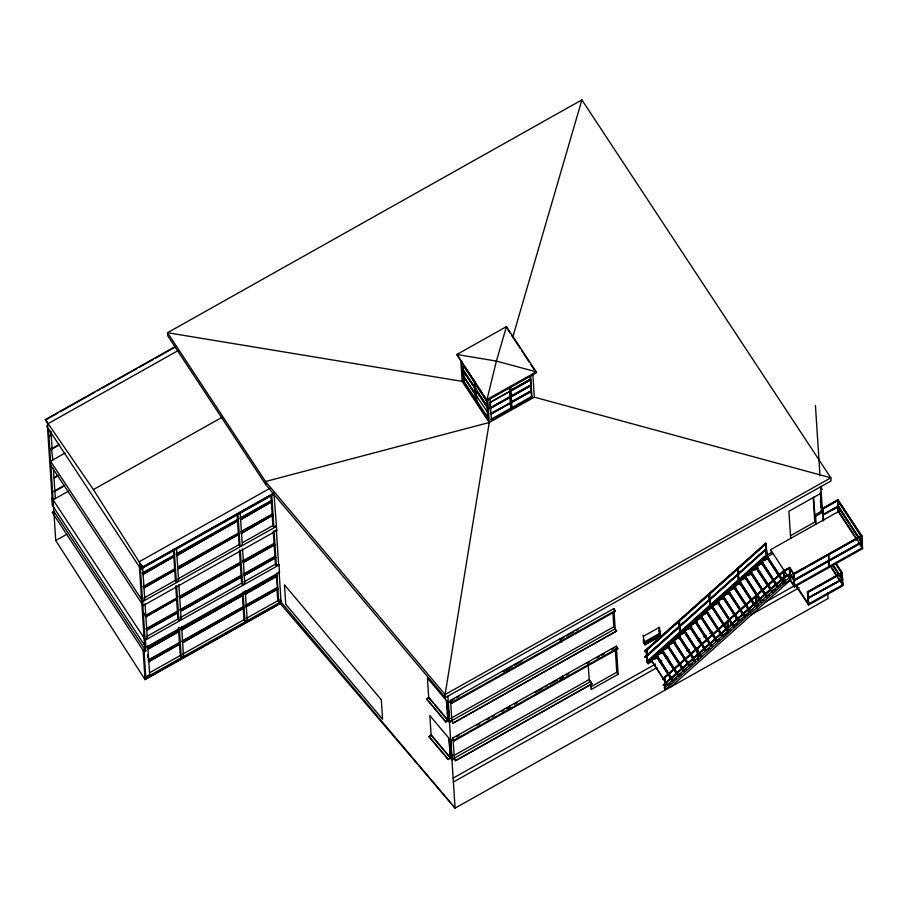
<?xml version="1.0" encoding="UTF-8"?>
<svg xmlns="http://www.w3.org/2000/svg" width="908" height="908" viewBox="0 0 908 908"><rect width="100%" height="100%" fill="white"/><g stroke="black" fill="none" stroke-linecap="round" stroke-linejoin="round"><path stroke-width="1.36" d="M487.789 400.235L489.242 422.504L445.09 694.529L445.295 697.662L831.024 480.934L830.82 477.801L581.892 99.891L167.537 332.714L167.742 335.846L265.749 484.645L445.295 697.662M512.77 337.072L581.892 99.891M766.204 543.608L645.134 651.626L644.601 651.184L765.932 543.188L766.954 555.083L647.245 661.853L646.224 649.958L646.95 650.117L647.245 661.853M644.601 651.184L765.478 543.449L766.5 555.333M644.873 651.592L765.75 543.858M644.975 656.927L765.853 549.181L645.509 657.369L644.975 656.927L765.853 549.181M645.248 657.335L766.125 549.601M652.353 661.308L648.096 663.703L646.973 661.444L764.457 556.456L771.868 552.291M648.062 663.09L765.535 558.102L772.946 553.403M655.44 658.913L657.449 657.108M672.998 643.216L675.098 641.343M678.242 638.528L680.342 636.644M688.741 629.142L691.885 626.327M695.04 623.524L697.14 621.64M700.284 618.825L702.383 616.952M717.082 603.82L719.181 601.947M722.325 599.132L724.425 597.26M727.569 594.445L729.669 592.572M733.868 588.815L735.968 586.943M739.123 584.128L741.212 582.255M748.567 575.683L751.71 572.869M754.866 570.054L758.01 567.239M761.154 564.436L763.253 562.551M790.005 568.022L783.899 571.404L663.022 679.15L783.366 570.962L789.722 567.409L794.069 574.197M662.749 678.741L783.627 570.996L789.733 567.614M663.022 679.15L783.638 571.382L789.971 567.784L790.755 579.508L782.878 584.411L665.394 689.399L664.315 687.753L781.788 582.777L789.2 578.078M790.391 574.253L784.308 577.67L663.43 685.404L783.774 577.227L790.142 573.879L794.477 580.45M663.158 684.995L784.035 577.261L663.43 685.404M670.751 687.027L790.289 580.246L789.517 568.374M446.441 700.999L447.928 720.464L445.839 721.951L426.612 698.956L428.69 697.253L449.608 722.121L451.866 720.85L450.618 701.657C444.579 706.265 446.747 692.407 447.179 709.069M445.839 721.951L447.894 720.044L447.36 711.804M429.041 736.49L431.107 734.788L452.059 759.69L454.318 758.418L453.058 739.226L450.459 740.429L452.059 759.69L450.811 740.485L429.859 715.583L431.141 735.208L450.345 757.998L448.268 759.497L429.053 736.694L448.268 759.497M448.246 759.281L450.323 757.578L449.074 738.386L450.345 757.998M447.882 720.033L449.608 722.121L448.359 702.917L427.441 678.049L428.712 697.673L433.082 702.849M451.866 720.85L453.115 723.12L616.543 631.071L615.17 628.813L449.267 722.064L448.019 702.86L450.481 701.453M429.053 736.694L431.141 735.208M450.311 757.567L451.719 759.633L590.563 681.579L591.937 683.849L455.555 760.688L454.318 758.418M453.137 778.145L655.633 664.009M659.333 661.921L661.807 660.525M665.507 658.436L667.982 657.04M697.616 640.344L700.079 638.948M703.791 636.86L706.254 635.475M709.954 633.387L712.428 631.991M735.889 618.768L738.352 617.372M748.237 611.81L750.7 610.414M765.523 602.061L793.921 586.057M274.318 492.987L274.386 494.031L140.819 569.078L47.091 426.794L47.023 425.75L47.704 426.783L47.466 423.128L45.4 419.519L175.267 346.561M45.434 420.041L57.806 413.095M60.28 411.71L94.909 392.245M97.383 390.86L99.857 389.464M102.32 388.079L115.929 380.429M118.403 379.045L136.96 368.625M139.423 367.229L153.032 359.591M155.506 358.195L175.301 347.072M45.4 419.519L48.113 423.639L177.968 350.67M48.93 436.18L51.177 434.921L50.939 431.255M48.964 436.68L51.211 435.409L50.542 434.387M49.804 449.721L59.349 444.364M49.838 450.243L59.383 444.886M64.956 453.115L50.553 461.207L141.569 599.371M57.613 475.633L53.969 477.676L53.345 468.176M58.861 475.474L54.003 478.198L54.82 490.717M52.562 491.988L64.525 485.269M64.559 485.791L54.855 491.239L55.331 498.549M53.073 499.809L68.679 491.046M48.113 423.639L93.41 489.594L222.04 417.317M280.129 600.846L280.311 603.627L145.053 679.627L55.729 540.51L66.863 534.256M463.148 370.759L475.52 388.601L463.148 370.759L463.182 363.983M463.523 376.343L475.451 394.651L463.523 376.343L475.156 393.266M93.41 489.594L139.117 561.802L270.221 488.141M486.586 400.496L487.823 419.394L463.443 382.393L464.34 381.882L463.602 370.509M140.819 569.078L140.07 567.012L142.545 565.616M273.637 493.804L142.545 567.466L273.603 493.282M140.751 568.033L156.823 558.999M159.297 557.614L273.081 493.68M462.762 364.755L475.145 382.813L463.977 365.845M475.236 383.88L477.926 387.024M142.193 573.062L173.757 555.333L174.427 556.354L142.908 574.616M176.004 554.062L237.442 519.546L238.112 520.568L176.719 555.605L238.112 520.568M239.689 518.275L271.254 500.546L271.935 501.568L240.404 519.83L271.935 501.568M145.87 571.541L153.146 567.443M155.574 566.081L167.719 559.26M178.501 553.199L182.179 551.133M184.642 549.749L212.903 533.87M215.355 532.485L217.818 531.112M220.269 529.727L233.787 522.134M240.938 518.116L268.859 502.43M142.874 574.094L174.427 556.354M475.077 388.851L475.1 382.075M486.79 406.636L475.61 389.68L475.633 382.892M475.61 389.68L487.233 406.387M475.974 395.264L488.356 413.31M143.078 586.625L174.631 568.896L175.312 569.918L143.782 588.18M178.116 566.933L238.327 533.11L238.997 534.142L177.605 569.18L238.997 534.142M240.575 531.838L272.139 514.11L272.82 515.131L241.29 533.393L272.82 515.131M146.756 585.104L154.031 581.006M156.46 579.644L174.665 569.418L173.871 557.149M179.387 566.762L183.064 564.697M185.527 563.312L203.959 552.961M206.411 551.576L234.673 535.697M241.823 531.679L269.744 515.994M476.064 389.419L476.802 400.803L476.132 401.177L476.019 396.183M143.748 587.658L175.312 569.918M486.711 400.78L536.31 372.904L536.242 371.86L506.448 326.63L456.849 354.495L486.711 400.78L496.404 361.089L506.448 326.63L506.516 327.674M510.5 390.338L530.34 379.192L530.624 379.805L510.784 390.962L530.624 379.805M510.512 390.542L530.351 379.396M490.025 402.403L509.865 391.257M174.756 570.78L175.38 580.371L143.827 598.111L144.769 599.541L142.522 600.812L143.192 605.602L276.77 530.556L273.978 493.407L274.386 494.031M177.639 579.111L239.076 544.584L237.124 514.677M242.538 542.644L272.888 525.584L270.936 495.677M175.38 580.371L176.334 581.812L178.592 580.541L176.481 548.194M239.076 544.584L240.018 546.026L242.277 544.755L240.166 512.407M272.888 525.584L273.83 527.026L276.089 525.755M142.919 601.425L276.497 526.379M509.967 396.637L510.262 397.25L490.422 408.407L490.138 407.783L509.967 396.637L509.399 387.784M511.159 396.751L530.998 385.605L511.159 396.751L510.875 396.126L530.715 384.981L530.136 376.139M490.309 410.518L490.15 407.987L510.262 397.25M490.399 408.191L510.239 397.046M276.361 529.932L274.103 531.203L276.35 565.639L278.608 564.367L276.361 529.932L276.77 530.556M490.513 413.571L510.625 402.834L490.797 414.196L510.625 402.834M490.524 413.787L510.636 403.05M511.261 402.131L531.101 390.985M511.522 402.335L531.373 391.393L511.533 402.539L511.249 401.915L531.089 390.769L531.373 391.393M509.99 396.841L510.727 408.214L490.887 419.36L491.432 420.188L532.009 397.386L530.601 375.776M511.295 402.653L510.886 396.342L530.726 385.185L531.464 396.569L511.624 407.715L512.033 408.328L511.136 408.838L510.727 408.214M146.199 615.159L176.538 598.111L175.743 585.898M178.797 596.851L240.223 562.324L239.428 550.123M242.481 561.065L274.046 543.324L273.251 531.123M489.242 422.504L534.335 397.159L830.82 477.801L445.09 694.529L265.545 481.512L167.537 332.714L462.161 381.371L489.242 422.504L265.545 481.512L265.749 484.645M146.233 615.681L174.143 599.995M181.282 595.989L194.8 588.395M197.263 587.011L209.544 580.11M212.007 578.725L237.805 564.231M243.73 560.906L269.222 546.582M145.518 616.668L177.083 598.94L176.538 598.111M240.904 563.357L179.512 598.395L240.938 563.879L240.223 562.324M274.715 544.357L243.196 562.608L274.749 544.879L274.046 543.324M145.552 617.19L177.083 598.94M145.825 628.892L177.389 611.152L176.663 600.029M179.648 609.892L241.074 575.377L240.257 562.846L240.938 563.879M243.333 574.106L274.897 556.366L274.08 543.847L274.749 544.879M147.073 628.733L149.502 627.371M151.931 625.998L154.36 624.636M156.789 623.274L164.076 619.177M166.504 617.815L168.933 616.453M171.351 615.091L173.78 613.729M180.908 609.722L193.2 602.821M195.651 601.437L223.913 585.558M226.364 584.173L238.656 577.272M245.796 573.266L272.502 558.261M146.506 629.914L178.07 612.185L177.389 611.152M241.755 576.398L180.352 611.436L241.789 576.921L241.074 575.377M275.567 557.399L244.048 575.661L275.601 557.921L274.897 556.366M146.54 630.436L178.104 612.707M146.336 636.712L177.9 618.984L177.503 612.9M241.789 576.921L241.108 575.899L241.585 583.197L180.159 617.712L181.101 619.154L178.853 620.425L177.9 618.984M243.843 581.937L275.408 564.197L274.931 556.888L275.601 557.921M241.585 583.197L242.538 584.639L244.785 583.367L242.549 548.931M279.017 564.992L279.494 572.29L145.916 647.347L145.439 640.038L279.017 564.992L278.608 564.367M147.051 647.676L178.615 629.936L178.456 627.507M149.514 646.837L176.22 631.832M182.133 628.506L185.822 626.429M188.274 625.056L206.706 614.693M209.158 613.32L216.535 609.177M218.987 607.793L237.419 597.441M245.807 592.731L272.514 577.726M179.296 630.969L147.766 649.22L179.33 631.491L178.615 629.936M181.543 629.698L242.981 595.183L242.3 594.161L180.874 628.677L181.577 630.22L242.981 595.183M245.228 593.911L276.792 576.183L276.123 575.15L244.558 592.89L245.262 594.434L276.792 576.183M147.766 645.463L149.672 674.678L145.723 676.891L144.088 651.853L145.779 650.9L145.507 646.723M147.868 660.195L179.432 642.467L178.649 630.458L179.33 631.491M181.691 641.196L243.117 606.68L242.334 594.672L243.015 595.705M276.929 587.68L245.376 605.409L246.079 606.964L277.644 589.224L276.157 575.672L276.827 576.705M150.331 659.356L153.974 657.313M156.403 655.939L158.832 654.577M161.261 653.215L168.536 649.118M170.965 647.756L173.394 646.394M185.402 639.652L187.865 638.267M190.317 636.883L203.835 629.289M206.298 627.916L218.578 621.004M221.041 619.631L240.699 608.576M246.624 605.25L273.331 590.245M180.113 643.488L148.583 661.75L180.147 644.01L179.432 642.467M243.798 607.702L182.394 642.75L243.832 608.224L243.117 606.68M246.045 606.442L277.61 588.702M149.933 672.556L180.283 655.508L179.466 642.989L180.147 644.01M182.542 654.237L243.968 619.721L243.151 607.202L243.832 608.224M246.227 618.45L277.78 600.721L276.963 588.202L277.644 589.224M180.283 655.508L181.225 656.949L183.484 655.678L181.577 626.463M243.968 619.721L244.922 621.163L247.169 619.892L245.262 590.677M277.78 600.721L278.733 602.163L280.992 600.892L279.085 571.677L279.494 572.29M281.389 601.516L281.457 602.549L146.199 678.56L146.131 677.516L281.389 601.516L280.039 599.45M450.413 700.409L506.324 668.992L507.674 671.046L507.731 671.886L451.821 703.291L450.413 700.409L451.821 703.291M508.628 671.375L508.571 670.535L561.099 641.025L561.155 641.854L508.628 671.375L507.22 668.481L559.748 638.971L561.609 641.604L615.261 611.459L615.204 610.619L613.853 608.564L560.202 638.71L560.247 639.55M451.685 700.556L454.114 699.194M456.542 697.821L458.971 696.459M507.277 669.321L512.157 666.574M514.609 665.201L521.93 661.081M561.473 638.869L563.913 637.495M566.354 636.122L573.663 632.013M576.103 630.64L578.544 629.267M503.316 671.761L509.467 668.299M451.764 702.463L507.674 671.046M561.609 641.604L561.553 640.776L615.204 610.619M789.824 579.962L794.432 586.965L862.6 548.67L861.771 535.936L837.936 499.752L822.149 508.616L822.432 509.24L838.209 500.16L822.421 509.025L823.181 520.715L822.614 508.571L823.635 520.466M822.171 508.821L837.948 499.956L861.783 536.14L793.626 574.446L789.268 567.659L790.039 579.349L789.699 567.364M450.379 718.591L613.819 626.758L612.923 613.036M813.205 497.629L814.794 522.043L816.156 524.109L815.634 516.175L814.828 514.938L821.581 511.136L820.333 491.943L821.15 493.169L788.904 511.283L790.675 538.421M815.634 516.175L822.398 512.373L821.048 510.319M838.356 506.221L822.58 515.086L838.629 506.63M453.115 723.12L616.543 631.071M838.617 506.426L822.557 514.881L838.345 506.006L862.191 542.405L794.023 580.711L789.676 573.924M790.539 535.675L814.794 522.043M737.659 568.26L738.374 568.419L738.669 580.144L737.659 568.26L738.669 580.144M770.529 549.737L838.697 511.442L862.532 547.626L794.364 585.921L770.483 549.715L770.597 550.781M862.078 547.876L861.317 536.185L837.482 500.002L838.515 512.101L838.3 501.647M761.789 561.45L778.077 586.647L761.789 561.45L767.419 558.284L783.672 582.959M764.071 560.701L766.329 559.442M772.549 591.573L756.262 566.388L761.903 563.221L777.384 586.716M757.431 566.274L761.903 563.221M708.955 593.9L709.681 594.059L709.977 605.795L708.955 593.9L709.977 605.795M452.854 737.966L508.764 706.56L510.126 708.615L510.171 709.443L454.272 740.86L452.854 737.966L454.272 740.86M509.672 706.049L562.2 676.539L563.55 678.594L563.607 679.422L511.079 708.944L509.672 706.049L511.079 708.944M562.642 676.278L616.305 646.133L617.656 648.187L617.712 649.027L564.05 679.173L562.642 676.278L564.05 679.173M750.746 571.325L767.033 596.511L750.746 571.325L756.375 568.158L772.629 592.833M456.554 736.763L458.994 735.389M477.222 725.151L479.651 723.778M486.949 719.681L489.378 718.319M491.807 716.957L494.236 715.583M501.534 711.486L503.963 710.124M506.392 708.762L508.821 707.389L508.764 706.56M514.609 704.143L517.049 702.769M535.38 692.475L542.7 688.355M545.152 686.981L547.592 685.608M550.032 684.235L557.364 680.115M559.805 678.741L562.245 677.368L562.2 676.539M566.354 675.064L568.794 673.691M587.09 663.419L589.53 662.045M596.84 657.937L599.28 656.563M601.72 655.19L604.16 653.817M611.481 649.708L613.921 648.335M508.23 707.945L510.682 706.56M559.839 678.946L563.528 676.869M453.058 739.226L450.459 740.429L448.858 738.533M750.78 571.847L756.375 568.158M738.408 579.735L738.102 567.999M761.506 601.448L745.23 576.262L750.859 573.096L766.341 596.59M454.216 740.031L510.126 708.615M511.022 708.104L563.55 678.594M564.004 678.333L617.656 648.187M745.252 576.773L750.859 573.096M755.989 606.385L739.702 581.199L745.343 578.033L761.596 602.708M643.693 636.156L659.469 627.28L660.649 635.929L644.862 644.793L643.012 635.123M734.186 586.137L750.473 611.322L734.186 586.137L739.816 582.97L755.297 606.465M734.22 586.647L739.816 582.97M728.659 591.074L744.946 616.26L728.659 591.074L734.3 587.907L750.553 612.571M728.693 591.585L734.3 587.907M678.844 620.811L679.57 620.97L679.865 632.706L678.844 620.811L679.865 632.706M723.143 596.011L739.43 621.197L723.143 596.011L728.772 592.845L745.025 617.508M723.177 596.522L728.772 592.845M644.862 644.793L643.488 642.433L659.276 633.557L658.867 627.383M709.704 605.386L709.409 593.65M717.626 600.937L733.902 626.134L717.626 600.937L723.256 597.77L738.737 621.276M718.784 600.824L723.256 597.77M644.169 643.454L659.946 634.59L660.649 635.929M727.614 629.891L712.133 606.396L717.74 602.708L733.993 627.383M712.133 606.396L716.639 603.865M644.862 644.691L660.638 635.827M706.583 610.812L722.87 636.009L706.583 610.812L712.212 607.645L727.694 631.151M706.617 611.334L708.864 610.062M722.178 636.077L706.696 612.582L701.055 615.749L717.343 640.935L701.09 616.271M703.348 615L705.607 613.729M454.057 755.467L589.213 679.525L590.597 681.999M695.539 620.686L711.827 645.872L695.539 620.686L701.169 617.519L716.65 641.014M696.697 620.573L701.169 617.519M706.299 650.809L690.023 625.623L695.653 622.457L711.134 645.951M690.057 626.134L695.653 622.457M679.593 632.286L679.298 620.561M684.496 630.561L700.783 655.746L684.496 630.561L690.137 627.394L705.607 650.888M685.654 630.447L690.137 627.394M455.555 760.688L591.937 683.849M695.267 660.683L678.98 635.498L684.609 632.331L700.862 657.006M679.014 636.009L684.609 632.331M784.308 577.67L783.763 577.193L790.13 573.663L794.466 580.246M784.035 577.601L790.38 574.038M590.96 686.766L616.782 672.249L615.284 649.197M673.452 640.435L689.74 665.621L673.452 640.435L679.093 637.268L695.346 661.932M673.486 640.946L679.093 637.268M793.354 574.038L861.51 535.731M793.603 574.242L861.771 535.936M755.808 595.807L756.523 595.966L756.818 607.702L755.808 595.807L756.818 607.702M684.223 670.558L667.936 645.372L673.577 642.206L689.047 665.7M667.97 645.883L673.577 642.206M616.373 647.177L618.132 674.315L591.085 689.513L590.756 684.507M662.42 650.298L678.696 675.495L662.42 650.298L668.05 647.132L684.303 671.807M662.454 650.82L666.96 648.289M778.043 586.125L780.29 584.854M784.83 582.221L784.353 571.155L784.376 582.471L783.366 570.928L784.648 582.891L766.227 554.924L765.478 543.449M656.836 655.247L673.123 680.433L656.836 655.247L662.465 652.08L677.947 675.575M656.87 655.758L662.465 652.08M646.973 661.444L646.678 649.708M775.897 589.167L772.515 591.063L756.262 566.388M648.096 663.703L647.018 662.057L650.207 660.264M651.308 660.173L667.596 685.37L651.308 660.173L656.949 657.006L673.203 681.681M793.74 580.087L861.908 541.792M793.762 580.291L861.919 541.997M653.601 659.424L656.949 657.006M794.012 580.496L862.18 542.201M766.999 596L769.246 594.729M763.73 599.666L761.471 600.937L745.23 576.262M727.104 621.458L727.83 621.617L728.125 633.341L727.104 621.458L728.125 633.341M758.214 604.603L755.955 605.874L739.702 581.199M793.796 573.777L794.103 585.512L793.331 573.822L861.499 535.527L862.26 547.218L860.966 535.663M828.845 565.99L828.55 554.255L829.299 565.741M750.439 610.812L752.687 609.54M756.546 607.293L756.25 595.557M744.912 615.737L748.294 613.842M739.396 620.675L742.778 618.779M453.387 782.026L657.142 667.539M686.777 650.888L689.251 649.492M750.995 614.807L799.154 587.748M733.868 625.612L737.251 623.717M730.611 629.289L728.352 630.549L712.099 605.874M696.992 648.369L697.719 648.516L698.014 660.252L696.992 648.369L698.014 660.252M722.836 635.486L727.342 632.955M727.853 632.933L727.558 621.197M717.309 640.424L719.567 639.153M808.653 603.321L808.177 592.254L808.211 603.57L807.45 591.88L841.489 572.755L842.522 584.854L841.761 573.164M807.462 592.095L841.954 572.71L842.249 584.446M842.204 572.914L807.711 592.288L808.551 605.023L843.033 585.649L842.204 572.914L836.064 563.596M709.647 648.391L706.265 650.298L690.023 625.623M664.826 677.255L665.394 689.399M664.315 687.753L665.439 690.023L665.099 677.674M841.898 579.02L807.859 598.145L842.613 579.179M841.909 579.225L807.87 598.349L842.635 579.383L833.317 565.241M689.705 665.099L691.964 663.839M686.437 668.776L684.189 670.036L667.936 645.372M678.662 674.973L680.921 673.713M673.089 679.922L676.46 678.015M667.562 684.848L670.944 682.952M280.311 603.627L455.09 808.109L828.017 598.565L827.653 593.072M434.83 704.926L447.054 719.431M426.612 698.956L445.828 721.746M281.457 602.549L455.09 808.109L451.571 753.992M837.494 500.206L861.329 536.401M837.891 506.267L861.726 542.451M837.902 506.471L861.737 542.655M857.22 540.498L838.765 512.475L837.936 499.752M858.752 542.836L862.6 548.67M820.435 486.461L822.035 489.639L820.48 487.29M820.945 505.291L823.295 509.048L820.957 505.506M823.181 520.715L820.719 486.529M835.916 563.562L842.227 573.118L807.734 592.504L807.45 591.88M835.439 563.573L841.773 573.379M832.818 565.241L842.17 579.429M832.829 565.446L842.181 579.633M830.718 566.002L842.965 584.604L808.483 603.979L796.146 585.263M831.558 568.215L835.383 574.026M836.915 576.342L840.74 582.153M796.293 586.432L808.551 605.023M794.545 585.263L794.057 573.981M766.954 555.083L765.932 543.188M782.934 582.3L767.419 558.284M764.457 556.456L765.535 558.102M781.788 582.777L782.878 584.411M761.937 563.743L777.418 587.238M757.193 569.849L771.119 590.995M750.893 573.606L766.375 597.112M755.433 593.821L745.343 578.033M756.977 596.17L760.847 602.049M739.85 583.481L754.559 605.806M734.334 588.418L744.39 603.695M745.945 606.045L749.815 611.913M728.806 593.355L744.288 616.85M723.29 598.293L738.771 621.787M733.244 626.724L717.74 602.708M726.956 630.492L712.212 607.645M722.212 636.599L706.696 612.582M701.203 618.042L716.684 641.536M508.037 329.99L510.33 333.474M511.862 335.79L520.261 348.547M521.794 350.874L529.432 362.474M530.964 364.789L534.778 370.589M695.687 622.967L711.168 646.473M530.715 384.981L530.998 385.605M690.171 627.905L700.999 644.362M702.554 646.712L704.869 650.23M531.464 396.569L532.009 397.386M685.415 634.022L697.026 651.638M698.581 653.998L700.125 656.348M678.98 635.498L695.233 660.173M679.127 637.779L689.183 653.056M690.738 655.406L693.825 660.105M509.876 391.462L490.036 402.607M673.6 642.716L689.081 666.211M659.095 630.742L659.764 631.775M659.276 633.557L659.946 634.59M682.793 669.979L668.05 647.132M662.5 652.591L677.981 676.097M656.983 657.528L672.453 681.023M463.954 365.64L475.134 382.597L474.691 383.062M481.637 392.472L475.224 383.675L487.153 401.983M483.124 394.73L485.36 398.124M479.413 389.282L481.649 392.676M483.135 394.946L486.858 400.598M643.988 640.639L643.307 639.607L643.488 642.433M463.591 370.294L475.508 388.397M476.053 389.214L487.221 406.182M463.137 370.555L475.054 388.647M475.599 389.464L486.767 406.432M464.34 381.882L476.269 399.974M476.802 400.803L487.982 417.759M613.819 626.758L615.17 628.813M616.555 631.287L615.204 629.233L614.012 610.982M617.712 649.027L616.305 646.133M616.782 672.249L618.132 674.315M591.948 684.053L589.235 679.944L588.225 664.44M560.202 638.71L561.553 640.776M561.155 641.854L559.748 638.971M562.245 677.368L563.607 679.422M507.22 668.481L508.571 670.535M507.731 671.886L506.324 668.992M271.288 501.068L271.969 502.09M272.173 514.632L272.854 515.653M275.408 564.197L276.35 565.639M237.476 520.068L238.146 521.09M238.361 533.632L239.031 534.653M244.593 593.412L245.262 594.434M245.41 605.931L246.079 606.964M139.117 561.802L142.511 566.944M142.545 567.466L139.832 563.357L140.07 567.012M180.908 629.199L181.577 630.22M51.415 447.95L52.812 459.936M50.825 465.373L141.841 603.548M143.192 605.602L142.794 604.989L145.03 639.425L147.289 638.154L145.042 603.718M145.439 640.038L51.722 497.754L52.199 505.064L145.916 647.347M145.779 650.9L53.822 511.295L52.131 512.248L144.088 651.853M144.781 675.461L146.131 677.516M144.849 676.505L146.199 678.56M448.359 702.917L447.792 696.073M451.73 720.646L453.092 722.916M454.182 758.214L455.544 760.484M837.766 500.626L838.515 512.101M815.429 405.513L820.015 475.758M820.401 500.512L820.866 507.572M813.659 497.107L814.828 514.938M793.547 574.14L794.432 586.965M789.563 568.283L790.3 579.758M783.559 581.245L767.305 556.57M697.446 648.108L698.195 659.594M646.224 649.958L647.018 662.057M613.853 608.564L613.91 609.404M532.792 373.506L534.335 397.159M510.625 386.717L512.033 408.328M510.705 393.595L510.875 396.126M509.729 387.228L511.136 408.838M490.025 398.578L491.432 420.188M489.889 403.992L490.138 407.783M475.599 389.861L475.769 392.392M474.895 382.268L476.132 401.177M474.271 380.1L475.588 400.36M462.127 362.133L463.443 382.393M460.799 360.51L462.161 381.371M448.847 712.315L449.301 719.17M449.471 721.917L451.117 747.136M271.73 494.678L273.83 527.026M276.827 572.937L278.733 602.163M237.907 513.678L240.018 546.026M240.291 550.203L242.538 584.639M243.015 591.948L244.922 621.163M178.865 584.718L181.101 619.154M174.222 549.465L176.334 581.812M176.606 585.989L178.853 620.425M179.33 627.723L181.225 656.949M173.36 549.238L173.791 555.844M142.658 567.194L144.769 599.541M144.803 613.138L144.985 615.851M147.527 654.861L147.698 657.528M140.411 568.465L142.522 600.812M139.457 567.023L144.837 649.458L143.146 650.412L145.053 679.627M51.211 435.409L52.062 448.461M48.453 428.848L55.729 540.51M47.5 427.418L52.131 498.379M536.242 371.86L486.643 399.736L456.849 354.495L496.404 361.089L536.242 371.86M381.303 699.773L284.465 584.843L285.714 604.263L382.563 719.193L381.303 699.773"/></g></svg>
